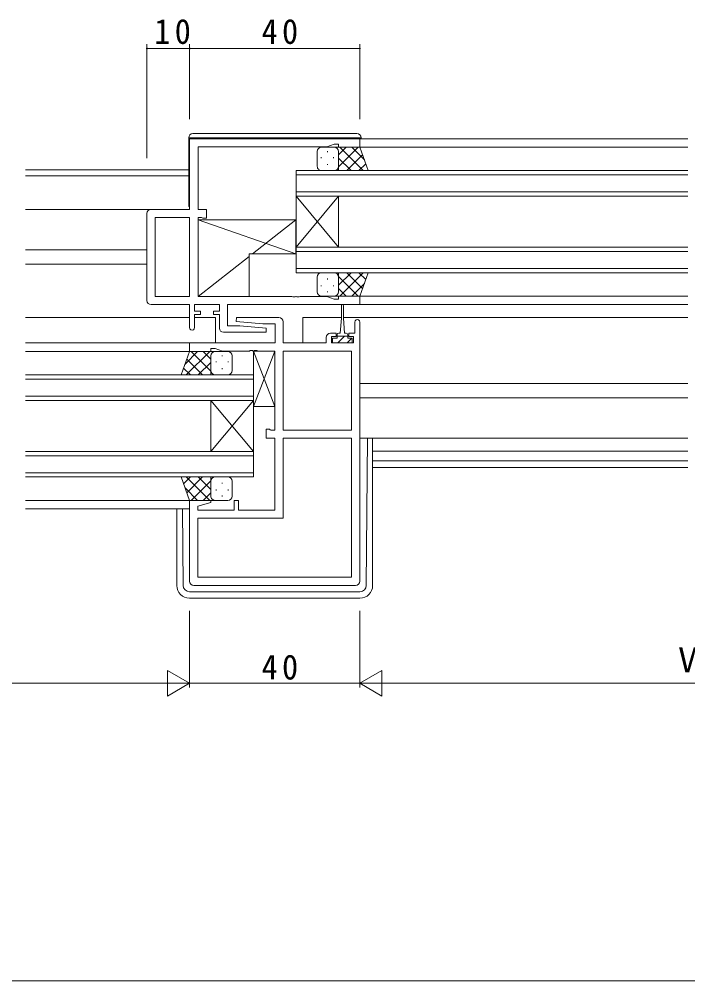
# Model space of a CAD drawing. Units: millimetres, scale not verified. Extents: x -841 to 292, y -594 to 212.
# Drawn here: x -215.5 to -58.5, y -447.6 to -221.6 of the extents above; entities that cross this region are included whole.
import ezdxf
from ezdxf.enums import TextEntityAlignment as Align

# ---------------------------------------------------------------- set-up
doc = ezdxf.new("R2010")
doc.units = ezdxf.units.MM
doc.header["$LTSCALE"] = 2
for name, color, linetype, lineweight in [('0-3_YKK_11', 7, 'Continuous', 9), ('0-4_YKK_12', 2, 'Continuous', 9), ('0-5_YKK_13', 4, 'Continuous', 9), ('0-6_YKK_D', 6, 'Continuous', 9)]:
    doc.layers.add(name, color=color, linetype=linetype, lineweight=lineweight)
doc.styles.add('ＭＳ ゴシック', font='')
doc.styles.get('ＭＳ ゴシック').set_extended_font_data('MS Gothic')

msp = doc.modelspace()

# ---------------------------------------------------------------- linework, layer by layer
at = {"layer": '0-3_YKK_11'}
for p, q in [((-135.536, -249.684), (-175.536, -249.684)), ((-175.536, -249.684), (-175.536, -266.284)), ((-135.536, -251.684), (-135.536, -249.684)), ((-173.536, -251.614), (-143.267, -251.614)), ((-173.536, -266.284), (-173.536, -251.614)), ((-143.267, -251.614), (-141.536, -250.984)), ((-141.536, -250.984), (-140.536, -250.984)), ((-140.536, -250.984), (-140.536, -251.684)), ((-140.536, -251.684), (-135.536, -251.684)), ((-175.536, -266.284), (-184.536, -266.284)), ((-171.536, -266.284), (-173.536, -266.284)), ((-171.536, -268.384), (-171.536, -266.284)), ((-185.536, -267.284), (-185.536, -287.684)), ((-175.536, -268.214), (-183.606, -268.214)), ((-183.606, -268.214), (-183.606, -286.754)), ((-183.606, -268.214), (-183.606, -286.754)), ((-175.536, -286.754), (-175.536, -268.214)), ((-173.536, -268.214), (-172.736, -268.214)), ((-173.536, -286.754), (-173.536, -268.214)), ((-172.736, -268.214), (-172.572, -268.299)), ((-172.572, -268.299), (-172.409, -268.384)), ((-172.409, -268.384), (-171.536, -268.384)), ((-183.606, -286.754), (-175.536, -286.754)), ((-151.494, -286.754), (-173.536, -286.754)), ((-151.311, -286.874), (-151.494, -286.754)), ((-150.761, -286.874), (-151.311, -286.874)), ((-150.578, -286.754), (-150.761, -286.874)), ((-150.494, -286.754), (-150.578, -286.754)), ((-150.311, -286.874), (-150.494, -286.754)), ((-149.761, -286.874), (-150.311, -286.874)), ((-149.578, -286.754), (-149.761, -286.874)), ((-143.267, -286.754), (-149.578, -286.754)), ((-141.536, -287.384), (-143.267, -286.754)), ((-135.536, -286.684), (-140.536, -286.684)), ((-140.536, -286.684), (-140.536, -287.384)), ((-135.536, -288.684), (-135.536, -286.684)), ((-184.536, -288.684), (-175.536, -288.684)), ((-175.536, -288.684), (-175.536, -294.084)), ((-174.336, -290.184), (-174.336, -288.684)), ((-174.336, -288.684), (-168.536, -288.684)), ((-168.536, -288.684), (-168.536, -290.184)), ((-166.606, -293.684), (-166.606, -288.684)), ((-166.606, -288.684), (-135.536, -288.684)), ((-140.536, -287.384), (-141.536, -287.384)), ((-172.936, -290.184), (-174.336, -290.184)), ((-174.336, -290.984), (-172.936, -290.984)), ((-174.336, -294.084), (-174.336, -290.984)), ((-172.936, -290.984), (-172.936, -290.184)), ((-169.936, -290.984), (-168.536, -290.984)), ((-168.536, -290.984), (-168.536, -294.184)), ((-163.729, -293.684), (-166.606, -293.684)), ((-164.556, -292.64), (-164.514, -291.684)), ((-158.343, -293.184), (-164.556, -292.64)), ((-164.514, -291.684), (-154.536, -291.684)), ((-157.516, -294.227), (-163.729, -293.684)), ((-155.466, -293.184), (-158.343, -293.184)), ((-155.466, -297.684), (-155.466, -293.184)), ((-153.536, -292.684), (-153.536, -297.684)), ((-136.736, -295.384), (-136.736, -292.784)), ((-135.536, -292.784), (-135.536, -353.684)), ((-167.536, -295.184), (-157.558, -295.184)), ((-157.558, -295.184), (-157.516, -294.227)), ((-142.436, -295.384), (-141.136, -295.384)), ((-141.136, -295.384), (-141.136, -296.184)), ((-138.136, -295.384), (-136.736, -295.384)), ((-138.136, -296.184), (-138.136, -295.384)), ((-175.536, -299.684), (-175.536, -297.684)), ((-175.536, -297.684), (-155.466, -297.684)), ((-153.536, -297.684), (-143.436, -297.684)), ((-143.436, -297.684), (-143.436, -296.384)), ((-142.236, -296.184), (-142.236, -297.684)), ((-141.136, -296.184), (-142.236, -296.184)), ((-142.236, -297.684), (-137.036, -297.684)), ((-137.036, -296.184), (-138.136, -296.184)), ((-137.036, -297.684), (-137.036, -296.184)), ((-170.536, -299.684), (-175.536, -299.684)), ((-170.536, -298.984), (-170.536, -299.684)), ((-169.536, -298.984), (-170.536, -298.984)), ((-167.805, -299.614), (-169.536, -298.984)), ((-161.494, -299.614), (-167.805, -299.614)), ((-161.311, -299.494), (-161.494, -299.614)), ((-160.761, -299.494), (-161.311, -299.494)), ((-160.578, -299.614), (-160.761, -299.494)), ((-160.494, -299.614), (-160.578, -299.614)), ((-160.311, -299.494), (-160.494, -299.614)), ((-159.761, -299.494), (-160.311, -299.494)), ((-159.578, -299.614), (-159.761, -299.494)), ((-155.536, -299.614), (-159.578, -299.614)), ((-155.536, -318.154), (-155.536, -299.614)), ((-153.536, -299.614), (-137.466, -299.614)), ((-153.536, -318.154), (-153.536, -299.614)), ((-137.466, -299.614), (-137.466, -318.154)), ((-137.466, -299.614), (-137.466, -318.154)), ((-157.536, -317.984), (-156.736, -317.984)), ((-157.536, -320.084), (-157.536, -317.984)), ((-156.736, -317.984), (-156.572, -318.069)), ((-156.572, -318.069), (-156.409, -318.154)), ((-156.409, -318.154), (-155.536, -318.154)), ((-137.466, -318.154), (-153.536, -318.154)), ((-155.536, -320.084), (-157.536, -320.084)), ((-155.536, -336.954), (-155.536, -320.084)), ((-153.536, -320.084), (-137.466, -320.084)), ((-153.536, -338.884), (-153.536, -320.084)), ((-137.466, -320.084), (-137.466, -352.754)), ((-175.536, -334.684), (-170.575, -334.684)), ((-175.536, -353.684), (-175.536, -334.684)), ((-170.507, -335.206), (-173.606, -336.036)), ((-173.606, -336.036), (-173.606, -336.954)), ((-170.575, -334.684), (-170.507, -335.206)), ((-165.036, -334.684), (-164.036, -334.684)), ((-165.036, -336.954), (-165.036, -334.684)), ((-164.036, -334.684), (-164.036, -336.954)), ((-173.606, -336.954), (-165.036, -336.954)), ((-173.606, -338.884), (-153.536, -338.884)), ((-173.606, -352.754), (-173.606, -338.884)), ((-164.036, -336.954), (-155.536, -336.954)), ((-136.536, -354.684), (-174.536, -354.684)), ((-137.466, -352.754), (-173.606, -352.754)), ((-137.466, -352.754), (-173.606, -352.754))]:
    msp.add_line(p, q, dxfattribs=at)
msp.add_lwpolyline([(-168.536, -290.184), (-169.936, -290.184), (-169.936, -290.984)], dxfattribs=at)
for centre, radius, start, end in [((-184.536, -267.284), 1, 90, 179.99998), ((-184.536, -287.684), 1, 180, 269.99998), ((-154.536, -292.684), 1, 0, 89.99998), ((-136.136, -292.784), 0.6, 359.99998, 180), ((-174.936, -294.084), 0.6, 179.99998, 0), ((-167.536, -294.184), 1, 180, 269.99998), ((-142.436, -296.384), 1, 90, 179.99998), ((-174.536, -353.684), 1, 180, 269.99998), ((-136.536, -353.684), 1, 270, 359.99998)]:
    msp.add_arc(centre, radius, start, end, dxfattribs=at)
at = {"layer": '0-4_YKK_12'}
for p, q in [((-58.536, -249.683), (-135.836, -249.684)), ((-58.536, -251.684), (-136.036, -251.684)), ((-175.736, -256.984), (-214.036, -256.984)), ((-58.536, -257.182), (-150.535, -257.182)), ((-150.535, -257.182), (-150.535, -263.182)), ((-175.736, -258.384), (-214.036, -258.384)), ((-150.535, -258.182), (-58.536, -258.182)), ((-58.536, -262.182), (-150.535, -262.182)), ((-150.535, -263.182), (-140.535, -275.182)), ((-150.535, -275.182), (-140.535, -263.182)), ((-150.535, -275.182), (-150.535, -263.182)), ((-150.535, -263.182), (-58.536, -263.182)), ((-140.535, -275.182), (-140.535, -263.182)), ((-175.836, -266.284), (-214.036, -266.284)), ((-150.535, -275.182), (-150.535, -281.182)), ((-58.536, -275.182), (-150.535, -275.182)), ((-185.536, -275.784), (-214.036, -275.784)), ((-150.535, -276.182), (-58.536, -276.182)), ((-185.536, -279.184), (-214.036, -279.184)), ((-58.536, -280.182), (-150.535, -280.182)), ((-150.535, -281.182), (-58.536, -281.182)), ((-58.536, -286.684), (-136.034, -286.684)), ((-58.536, -288.683), (-166.315, -288.684)), ((-129.85, -288.684), (-136.036, -288.684)), ((-121.536, -288.684), (-122.222, -288.684)), ((-175.536, -291.684), (-214.036, -291.684)), ((-169.466, -291.684), (-174.336, -291.684)), ((-169.466, -291.684), (-169.466, -297.576)), ((-139.886, -291.684), (-148.966, -291.684)), ((-148.966, -291.684), (-148.966, -297.576)), ((-58.536, -291.684), (-139.386, -291.684)), ((-175.236, -297.684), (-214.036, -297.684)), ((-175.036, -299.684), (-214.036, -299.684)), ((-214.036, -305.182), (-160.536, -305.182)), ((-160.536, -306.182), (-214.036, -306.182)), ((-160.536, -305.182), (-160.536, -311.182)), ((-58.536, -307.184), (-135.536, -307.184)), ((-214.036, -310.182), (-160.536, -310.182)), ((-160.536, -311.182), (-214.036, -311.182)), ((-160.536, -311.182), (-170.536, -323.182)), ((-160.536, -323.182), (-170.536, -311.182)), ((-170.536, -323.182), (-170.536, -311.182)), ((-160.536, -323.182), (-160.536, -311.182)), ((-58.536, -310.584), (-135.536, -310.584)), ((-214.036, -323.182), (-160.536, -323.182)), ((-160.536, -323.182), (-160.536, -329.182)), ((-58.536, -323.084), (-132.536, -323.084)), ((-160.536, -324.182), (-214.036, -324.182)), ((-58.536, -325.354), (-132.536, -325.354)), ((-58.536, -326.984), (-132.536, -326.984)), ((-214.036, -328.182), (-160.536, -328.182)), ((-160.536, -329.182), (-214.036, -329.182)), ((-175.036, -334.684), (-214.036, -334.684)), ((-175.536, -336.684), (-214.036, -336.684))]:
    msp.add_line(p, q, dxfattribs=at)
at = {"layer": '0-5_YKK_13'}
for p, q in [((-136.236, -248.484), (-174.736, -248.484)), ((-175.736, -249.484), (-175.236, -249.484)), ((-175.736, -265.284), (-175.736, -249.484)), ((-175.236, -249.484), (-135.736, -249.484)), ((-135.736, -249.484), (-135.236, -249.484)), ((-135.236, -249.484), (-135.236, -249.683)), ((-145.536, -256.185), (-145.536, -252.685)), ((-144.536, -251.685), (-141.536, -251.685)), ((-143.172, -252.605), (-143.172, -252.805)), ((-135.536, -251.685), (-141.536, -251.685)), ((-140.536, -256.305), (-135.916, -251.685)), ((-140.536, -253.476), (-138.744, -251.685)), ((-140.536, -252.685), (-140.536, -256.285)), ((-140.536, -253.085), (-140.536, -257.185)), ((-140.268, -251.685), (-134.768, -257.185)), ((-137.439, -251.685), (-134.478, -254.645)), ((-144.587, -254.02), (-144.587, -254.22)), ((-141.757, -254.02), (-141.757, -254.22)), ((-140.536, -254.245), (-137.596, -257.185)), ((-138.587, -257.185), (-134.892, -253.489)), ((-141.536, -257.185), (-144.536, -257.185)), ((-143.172, -255.635), (-143.172, -255.835)), ((-140.536, -257.073), (-140.424, -257.185)), ((-135.759, -257.185), (-134.147, -255.573)), ((-173.536, -268.754), (-150.536, -268.754)), ((-173.536, -268.754), (-150.536, -276.754)), ((-173.536, -286.754), (-173.536, -268.754)), ((-150.536, -268.754), (-160.758, -276.754)), ((-150.536, -268.754), (-150.536, -276.754)), ((-161.536, -277.362), (-173.536, -286.754)), ((-150.536, -276.754), (-161.536, -276.754)), ((-161.536, -276.754), (-161.536, -286.754)), ((-145.536, -282.183), (-145.536, -285.684)), ((-141.536, -281.184), (-144.536, -281.184)), ((-141.757, -281.184), (-133.572, -281.184)), ((-140.536, -281.295), (-140.424, -281.184)), ((-140.536, -284.123), (-137.596, -281.184)), ((-140.536, -285.284), (-140.536, -281.184)), ((-140.536, -282.063), (-135.916, -286.684)), ((-140.536, -285.684), (-140.536, -282.084)), ((-140.268, -286.684), (-134.768, -281.184)), ((-138.587, -281.184), (-134.892, -284.879)), ((-135.759, -281.184), (-134.147, -282.795)), ((-133.572, -281.184), (-135.536, -286.684)), ((-144.587, -284.349), (-144.587, -284.149)), ((-143.172, -282.734), (-143.172, -282.534)), ((-141.757, -284.349), (-141.757, -284.149)), ((-137.439, -286.684), (-134.478, -283.723)), ((-161.536, -286.754), (-173.536, -286.754)), ((-144.536, -286.684), (-141.536, -286.684)), ((-143.172, -285.764), (-143.172, -285.564)), ((-135.536, -286.684), (-141.536, -286.684)), ((-140.536, -284.892), (-138.744, -286.684)), ((-139.886, -291.884), (-139.886, -288.934)), ((-139.386, -288.934), (-139.386, -291.884)), ((-139.886, -291.884), (-140.136, -295.384)), ((-139.386, -291.884), (-139.136, -295.384)), ((-140.886, -295.784), (-140.886, -296.584)), ((-140.136, -295.384), (-140.486, -295.384)), ((-138.786, -295.384), (-139.136, -295.384)), ((-138.386, -296.584), (-138.386, -295.784)), ((-141.889, -296.584), (-141.936, -296.63)), ((-141.936, -296.584), (-140.886, -296.584)), ((-141.936, -297.684), (-141.936, -296.584)), ((-137.336, -297.684), (-141.936, -297.684)), ((-140.886, -296.084), (-138.386, -296.084)), ((-137.399, -296.584), (-138.499, -297.684)), ((-138.386, -296.584), (-137.336, -296.584)), ((-137.336, -296.584), (-137.336, -297.684)), ((-177.5, -305.185), (-175.536, -299.685)), ((-173.633, -299.685), (-176.593, -302.645)), ((-170.804, -299.685), (-176.304, -305.185)), ((-175.536, -299.685), (-169.536, -299.685)), ((-170.536, -304.305), (-175.156, -299.685)), ((-170.536, -301.477), (-172.328, -299.685)), ((-166.536, -299.685), (-169.536, -299.685)), ((-160.536, -299.614), (-155.536, -299.614)), ((-160.536, -312.614), (-160.536, -299.614)), ((-155.536, -299.614), (-160.536, -312.614)), ((-155.536, -312.614), (-160.536, -299.614)), ((-155.536, -299.614), (-155.536, -312.614)), ((-172.485, -305.185), (-176.18, -301.489)), ((-170.536, -302.245), (-173.476, -305.185)), ((-170.536, -300.685), (-170.536, -304.285)), ((-170.536, -301.085), (-170.536, -305.185)), ((-169.314, -302.02), (-169.314, -302.22)), ((-167.899, -300.605), (-167.899, -300.805)), ((-166.484, -302.02), (-166.484, -302.22)), ((-165.536, -304.185), (-165.536, -300.685)), ((-175.313, -305.185), (-176.925, -303.573)), ((-170.536, -305.073), (-170.647, -305.185)), ((-167.899, -303.635), (-167.899, -303.835)), ((-169.314, -305.185), (-177.5, -305.185)), ((-169.536, -305.185), (-166.536, -305.185)), ((-155.536, -312.614), (-160.536, -312.614)), ((-135.536, -320.084), (-58.536, -320.084)), ((-134.025, -354.693), (-133.751, -320.084)), ((-132.536, -320.084), (-132.536, -354.681)), ((-177.5, -329.184), (-175.536, -334.684)), ((-169.314, -329.184), (-177.5, -329.184)), ((-175.313, -329.184), (-176.925, -330.795)), ((-170.804, -334.684), (-176.304, -329.184)), ((-172.485, -329.184), (-176.18, -332.879)), ((-170.536, -332.123), (-173.476, -329.184)), ((-170.536, -329.295), (-170.647, -329.184)), ((-170.536, -333.284), (-170.536, -329.184)), ((-169.536, -329.184), (-166.536, -329.184)), ((-173.633, -334.684), (-176.593, -331.723)), ((-170.536, -330.063), (-175.156, -334.684)), ((-170.536, -333.684), (-170.536, -330.084)), ((-169.314, -332.349), (-169.314, -332.149)), ((-167.899, -330.734), (-167.899, -330.534)), ((-166.484, -332.349), (-166.484, -332.149)), ((-165.536, -330.183), (-165.536, -333.684)), ((-170.536, -332.892), (-172.328, -334.684)), ((-167.899, -333.764), (-167.899, -333.564)), ((-178.536, -336.684), (-178.536, -354.681)), ((-177.048, -354.693), (-177.19, -336.684)), ((-175.536, -334.684), (-169.536, -334.684)), ((-166.536, -334.684), (-169.536, -334.684)), ((-135.525, -356.181), (-175.548, -356.181)), ((-135.536, -357.681), (-175.536, -357.681))]:
    msp.add_line(p, q, dxfattribs=at)
for points in [[(-141.757, -257.185), (-133.572, -257.185), (-135.536, -251.685)], [(-139.144, -296.084), (-139.636, -296.575), (-140.744, -297.684)]]:
    msp.add_lwpolyline(points, dxfattribs=at)
for centre, radius, start, end in [((-174.736, -249.484), 1, 90, 180), ((-136.236, -249.484), 1, 0, 90), ((-144.536, -252.685), 1, 89.99998, 179.99998), ((-141.536, -252.685), 1, 359.99998, 89.99998), ((-141.536, -252.685), 1, 359.99998, 89.99998), ((-144.536, -256.185), 1, 179.99998, 269.99998), ((-141.536, -256.185), 1, 269.99998, 359.99998), ((-141.536, -256.185), 1, 269.99998, 359.99998), ((-175.236, -265.284), 0.5, 180, 233.1301), ((-144.536, -282.184), 1, 90, 180), ((-141.536, -282.184), 1, 0, 90), ((-141.536, -282.184), 1, 0, 90), ((-144.536, -285.684), 1, 180, 270), ((-141.536, -285.684), 1, 270, 0), ((-141.536, -285.684), 1, 270, 0), ((-139.636, -288.934), 0.25, 0, 180), ((-140.486, -295.784), 0.4, 90, 180), ((-138.786, -295.784), 0.4, 0, 90), ((-169.536, -300.685), 1, 90, 180), ((-169.536, -300.685), 1, 90, 180), ((-166.536, -300.685), 1, 0, 90), ((-169.536, -304.185), 1, 180, 270), ((-169.536, -304.185), 1, 180, 270), ((-166.536, -304.185), 1, 270, 0), ((-169.536, -330.184), 1, 89.99998, 179.99998), ((-169.536, -330.184), 1, 89.99998, 179.99998), ((-166.536, -330.184), 1, 359.99998, 89.99998), ((-169.536, -333.684), 1, 179.99998, 269.99998), ((-169.536, -333.684), 1, 179.99998, 269.99998), ((-166.536, -333.684), 1, 269.99998, 359.99998), ((-175.536, -354.681), 3, 180, 270), ((-175.548, -354.681), 1.5, 180.45232, 270), ((-135.536, -354.681), 3, 270, 0), ((-135.525, -354.681), 1.5, 270, 359.54767)]:
    msp.add_arc(centre, radius, start, end, dxfattribs=at)
at = {"layer": '0-6_YKK_D'}
for p, q in [((-185.536, -254.244), (-185.536, -227.484)), ((-175.536, -245.049), (-175.536, -227.484)), ((-175.536, -245.049), (-175.536, -227.484)), ((-135.536, -245.049), (-135.536, -227.484)), ((-175.536, -360.681), (-175.536, -378.681)), ((-175.536, -360.681), (-175.536, -378.681)), ((-135.536, -360.681), (-135.536, -378.681)), ((-135.536, -360.681), (-135.536, -378.681)), ((-180.732, -374.681), (-180.732, -380.681)), ((-175.536, -377.681), (-180.732, -374.681)), ((-135.536, -377.681), (-130.34, -374.681)), ((-130.34, -380.681), (-130.34, -374.681)), ((-294.536, -377.681), (-181.536, -377.681)), ((-175.536, -377.681), (-185.928, -377.681)), ((-175.536, -377.681), (-180.732, -380.681)), ((-175.536, -377.681), (-135.536, -377.681)), ((-135.536, -377.681), (-125.144, -377.681)), ((-135.536, -377.681), (-130.34, -380.681)), ((-129.536, -377.681), (15.464, -377.681)), ((179.464, -447.599), (-293.536, -447.599))]:
    msp.add_line(p, q, dxfattribs=at)
msp.add_lwpolyline([(-185.536, -228.484), (-175.536, -228.484), (-135.536, -228.484)], dxfattribs=at)
for centre, start, end in [((-185.536, -228.484), 0, 180), ((-185.536, -228.484), 180, 0), ((-175.536, -228.484), 0, 180), ((-175.536, -228.484), 0, 180), ((-175.536, -228.484), 180, 0), ((-175.536, -228.484), 180, 0), ((-135.536, -228.484), 0, 180), ((-135.536, -228.484), 180, 0)]:
    msp.add_arc(centre, 0.106, start, end, dxfattribs=at)

# ---------------------------------------------------------------- texts
at = {"layer": '0-6_YKK_D', "color": 7, "style": 'ＭＳ ゴシック'}
msp.add_text('Ｗ', height=5.865, dxfattribs=at).set_placement((-60.794, -376.881), align=Align.BOTTOM_LEFT)
at = {"layer": '0-6_YKK_D', "color": 7, "char_height": 5.865, "attachment_point": 7, "style": 'ＭＳ ゴシック'}
for s, insert in [('\\T1.27;\\W0.95;10', (-183.837, -227.484)), ('\\T1.27;\\W0.95;40', (-158.63, -227.484)), ('\\T1.27;\\W0.95;40', (-158.63, -376.881))]:
    msp.add_mtext(s, dxfattribs=dict(at, insert=insert))

doc.saveas('drawing.dxf')
